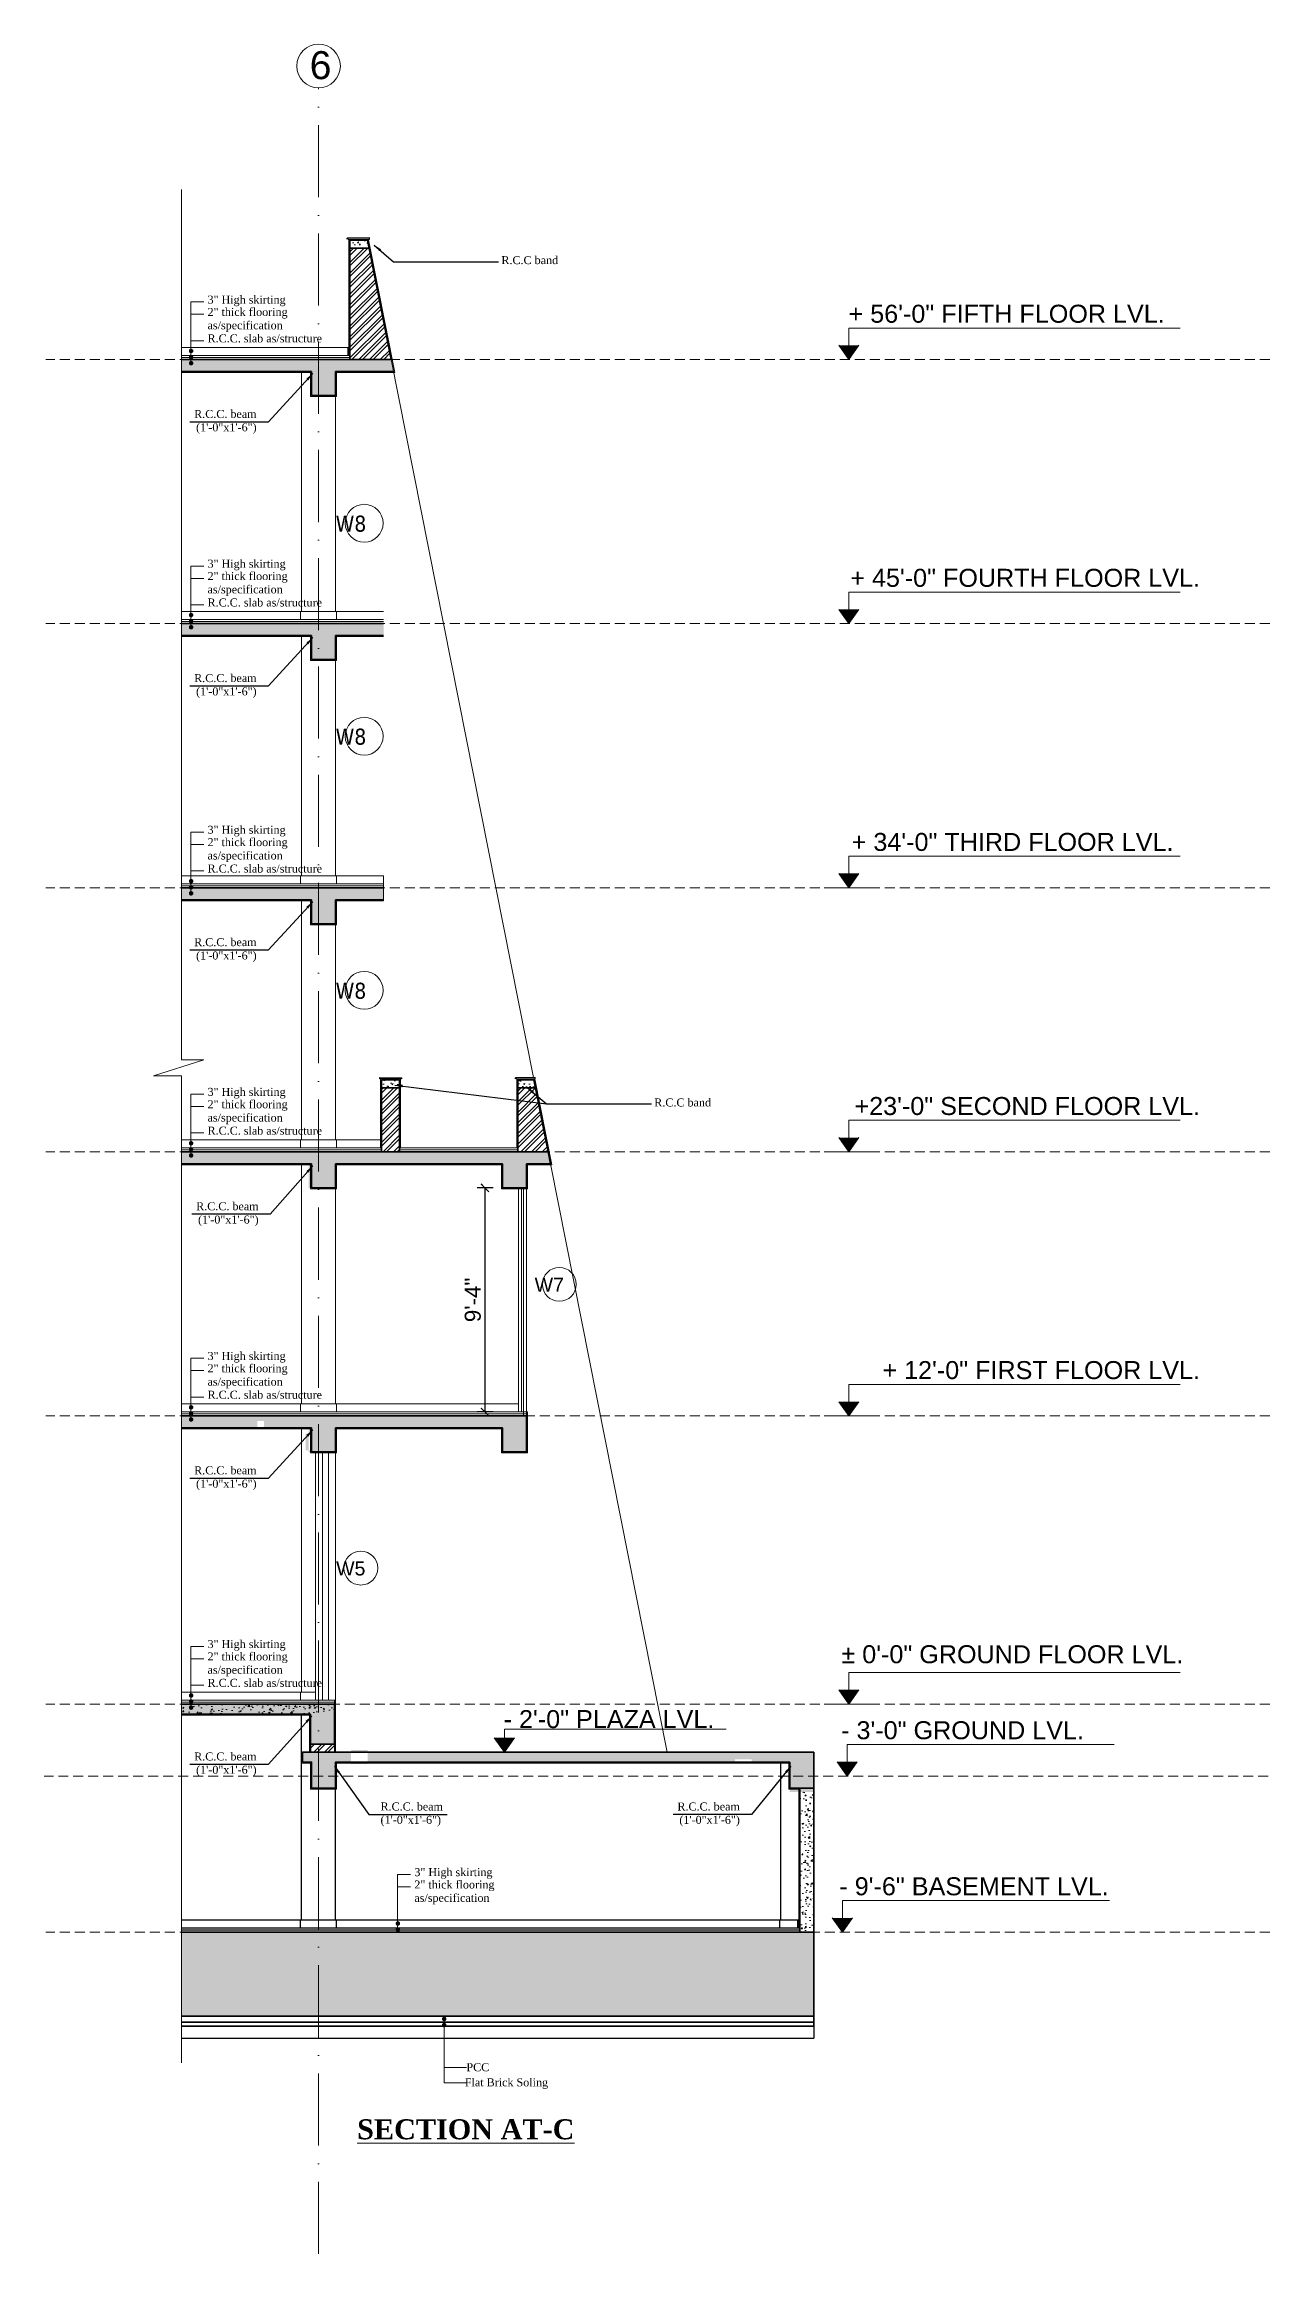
# Model space of a CAD drawing. Header units: inches. Extents: x 10755 to 33653, y -10992 to 10708.
# Drawn here: x 18341 to 18954, y -1280 to -175 of the extents above; entities that cross this region are included whole.
import ezdxf

# ---------------------------------------------------------------- set-up
doc = ezdxf.new("R2010")
doc.units = ezdxf.units.IN
doc.header["$MEASUREMENT"] = 0
doc.linetypes.add('ACAD_ISO10W100', pattern=[18, 12, -3, 0, -3])
doc.linetypes.add('DASHED', pattern=[0.75, 0.5, -0.25])
for name, color, linetype, lineweight in [('arrow', 4, 'Continuous', 9), ('break line', 140, 'Continuous', 13), ('centerline', 9, 'ACAD_ISO10W100', 5), ('col', 1, 'Continuous', 30), ('dimension center - 8', 134, 'Continuous', 13), ('hatch 2', 8, 'Continuous', 13), ('hatch- brick', 21, 'Continuous', 5), ('hatch- rcc', 252, 'Continuous', 5), ('hatch3', 43, 'Continuous', 5), ('Pillar', 11, 'Continuous', 25), ('PLASTER', 50, 'Continuous', 9), ('stair', 3, 'Continuous', 15), ('text-1-4', 6, 'Continuous', 13), ('title text 1', 113, 'Continuous', 25), ('wall', 1, 'Continuous', 35), ('wall- Common', 32, 'Continuous', 30), ('win sec', 161, 'Continuous', 9)]:
    doc.layers.add(name, color=color, linetype=linetype, lineweight=lineweight)
doc.layers.add('T-TEXT', color=230, linetype='Continuous')
doc.styles.add('arial', font='arial.ttf')
doc.styles.add('Prajwal', font='stylu.ttf', dxfattribs={"height": 9})
doc.styles.get("Standard").update_dxf_attribs({"font": 'arial.ttf'})
doc.styles.add('suren', font='times.ttf', dxfattribs={"height": 4})
doc.dimstyles.new('1-4(p) arrow', dxfattribs={"dimtxt": 4, "dimasz": 4, "dimexe": 0, "dimexo": 0, "dimgap": 2, "dimtad": 1, "dimdec": 3, "dimzin": 0, "dimdsep": 46, "dimlunit": 4, "dimtxsty": 'arial', "dimblk": 'DOT', "dimcen": 0, "dimclrd": 4, "dimclre": 3, "dimclrt": 6, "dimadec": 0, "dimazin": 0, "dimtfac": 0.5, "dimtdec": 3, "dimtix": 1, "dimtofl": 0, "dimtmove": 0, "dimatfit": 3, "dimfxl": 0, "dimtolj": 1, "dimtzin": 0, "dimlwe": -1, "dimarcsym": 0})
doc.dimstyles.new('S8', dxfattribs={"dimscale": 8, "dimtxt": 1, "dimasz": 0.5, "dimexe": 0.5, "dimexo": 0.5, "dimgap": 0.25, "dimtad": 1, "dimzin": 3, "dimdsep": 46, "dimlunit": 4, "dimtxsty": 'Standard', "dimblk": 'ARCHTICK', "dimcen": 0, "dimclrd": 256, "dimclre": 256, "dimclrt": 6, "dimadec": 0, "dimazin": 0, "dimtfac": 0.5, "dimtix": 1, "dimtmove": 1, "dimatfit": 3, "dimfxl": 0.5, "dimfxlon": 1, "dimfrac": 1, "dimtolj": 1, "dimtzin": 0, "dimarcsym": 1})
pattern_1 = [(50, (-22138.225, -2693.4076), (7.1726018, -0.62752135), [0.75, -8.25]), (355, (-22138.225, -2693.4076), (-1.3875133, 7.5219213), [0.6, -6.6]), (100.451444, (-22137.627, -2693.46), (5.7850885, 6.8943999), [0.6374019, -7.0114211]), (46.1842, (-22138.225, -2691.408), (10.6724133, -1.6551928), [1.125, -12.375]), (96.635635, (-22137.336, -2691.546), (9.3466195, 9.741186), [0.9561034, -10.5171376]), (351.184164, (-22138.225, -2691.408), (9.3466195, 9.741186), [0.9, -9.9]), (21, (-22137.225, -2691.9076), (5.9690705, -4.0261889), [0.75, -8.25]), (326, (-22137.225, -2691.9076), (2.4331533, 7.2515005), [0.6, -6.6]), (71.451445, (-22136.7275, -2692.243), (8.4022238, 3.2253115), [0.6374019, -7.0114211]), (37.5, (-22138.225, -2693.4076), (0.12159855, 3.32893854), [0, -6.52, 0, -6.7, 0, -6.625]), (7.5, (-22138.225, -2693.4076), (2.63069537, 3.94411712), [0, -3.82, 0, -6.37, 0, -2.525]), (327.5, (-22140.455, -2693.4076), (5.33822436, -0.22554872), [0, -2.5, 0, -7.8, 0, -10.35]), (317.5, (-22141.455, -2693.4076), (5.8318617, 1.0010498), [0, -3.25, 0, -5.18, 0, -7.35])]
pattern_2 = [(50, (-26431.76, -2693.4076), (7.1726018, -0.62752135), [0.75, -8.25]), (355, (-26431.76, -2693.4076), (-1.3875133, 7.5219213), [0.6, -6.6]), (100.451444, (-26431.162, -2693.46), (5.7850885, 6.8943999), [0.6374019, -7.0114211]), (46.1842, (-26431.76, -2691.408), (10.6724133, -1.6551928), [1.125, -12.375]), (96.635635, (-26430.871, -2691.546), (9.3466195, 9.741186), [0.9561034, -10.5171376]), (351.184164, (-26431.76, -2691.408), (9.3466195, 9.741186), [0.9, -9.9]), (21, (-26430.76, -2691.9076), (5.9690705, -4.0261889), [0.75, -8.25]), (326, (-26430.76, -2691.9076), (2.4331533, 7.2515005), [0.6, -6.6]), (71.451445, (-26430.2625, -2692.243), (8.4022238, 3.2253115), [0.6374019, -7.0114211]), (37.5, (-26431.76, -2693.4076), (0.12159855, 3.32893854), [0, -6.52, 0, -6.7, 0, -6.625]), (7.5, (-26431.76, -2693.4076), (2.63069537, 3.94411712), [0, -3.82, 0, -6.37, 0, -2.525]), (327.5, (-26433.99, -2693.4076), (5.33822436, -0.22554872), [0, -2.5, 0, -7.8, 0, -10.35]), (317.5, (-26434.99, -2693.4076), (5.8318617, 1.0010498), [0, -3.25, 0, -5.18, 0, -7.35])]

# ---------------------------------------------------------------- blocks, each defined once
blk = doc.blocks.new('_ArchTick')
at = {"color": 0, "const_width": 0.15}
blk.add_lwpolyline([(-0.5, -0.5), (0.5, 0.5)], dxfattribs=at)
blk = doc.blocks.new('*D2576')
at = {"layer": 'Defpoints', "color": 0, "transparency": 16777216}
for p in [(18561.4, -746.9), (18570.2, -746.9), (18578.2, -858.9)]:
    blk.add_point(p, dxfattribs=at)
at = {"layer": 'dimension center - 8', "lineweight": -2, "transparency": 16777216}
for p, q in [((18565.4, -746.9), (18557.4, -746.9)), ((18561.4, -858.9), (18561.4, -746.9)), ((18565.4, -858.9), (18557.4, -858.9))]:
    blk.add_line(p, q, dxfattribs=at)
at = {"layer": 'dimension center - 8', "lineweight": -2, "transparency": 16777216, "xscale": 4, "yscale": 4, "zscale": 4}
for p, rotation in [((18561.4, -746.9), 90), ((18561.4, -858.9), 270)]:
    blk.add_blockref('_ArchTick', p, dxfattribs=dict(at, rotation=rotation))
at = {"layer": 'dimension center - 8', "color": 6, "transparency": 16777216, "insert": (18555.3, -802.9), "char_height": 8, "attachment_point": 5, "rotation": 90}
blk.add_mtext('\\A1;9\'-4"', dxfattribs=at)
blk = doc.blocks.new('_Dot')
at = {"color": 0, "linetype": 'ByBlock', "lineweight": -2}
blk.add_line((-0.5, 0), (-1, 0), dxfattribs=at)
at = {"color": 0, "linetype": 'ByBlock', "const_width": 0.5}
blk.add_lwpolyline([(-0.25, 0, 1), (0.25, 0, 1)], format="xyb", close=True, dxfattribs=at)

msp = doc.modelspace()

# ---------------------------------------------------------------- hatches: boundary and pattern name
at = {"layer": 'hatch 2', "ltscale": 30}
for points in [[(18738.271, -325.762), (18748.349, -325.762), (18743.31, -332.885)], [(18738.271, -457.762), (18748.349, -457.762), (18743.31, -464.885)], [(18738.271, -589.762), (18748.349, -589.762), (18743.31, -596.885)], [(18738.271, -721.762), (18748.349, -721.762), (18743.31, -728.885)], [(18738.271, -853.762), (18748.349, -853.762), (18743.31, -860.885)], [(18738.271, -997.762), (18748.349, -997.762), (18743.31, -1004.885)], [(18566.034, -1021.762), (18576.113, -1021.762), (18571.074, -1028.885)], [(18737.438, -1033.762), (18747.516, -1033.762), (18742.477, -1040.885)], [(18735.047, -1111.762), (18745.126, -1111.762), (18740.087, -1118.885)]]:
    msp.add_hatch(color=256, dxfattribs=at).paths.add_polyline_path(points)
at = {"layer": 'hatch 2', "linetype": 'Continuous', "ltscale": 30}
h = msp.add_hatch(dxfattribs=at)
h.set_pattern_fill('ANSI32', color=256, scale=10, style=0)
h.set_pattern_definition([(45, (-3320.3074, -2693.4076), (-2.6516504, 2.6516504), []), (45, (-3318.5396, -2693.4076), (-2.6516504, 2.6516504), [])])
h.paths.add_polyline_path([(18509.679, -728.885), (18523.151, -728.885), (18518.679, -728.885), (18518.679, -696.885), (18509.679, -696.885)])
h.paths.add_polyline_path([(18577.837, -728.885), (18592.962, -728.885), (18586.62, -696.885), (18577.837, -696.885)])
at = {"layer": 'hatch- brick'}
h = msp.add_hatch(dxfattribs=at)
h.set_pattern_fill('ANSI32', color=256, scale=10, style=0)
h.set_pattern_definition([(45, (-26431.76, -2693.4076), (-2.65165043, 2.65165043), []), (45, (-26429.992, -2693.4076), (-2.65165043, 2.65165043), [])])
h.paths.add_polyline_path([(18503.444, -277.201), (18493.868, -277.201), (18493.868, -277.701), (18493.868, -332.885), (18514.48, -332.885)])
h = msp.add_hatch(dxfattribs=at)
h.set_pattern_fill('ANSI32', color=256, scale=10, style=0)
h.set_pattern_definition([(45, (-22136.225, -2693.4076), (-2.65165043, 2.65165043), []), (45, (-22134.457, -2693.4076), (-2.65165043, 2.65165043), [])])
h.paths.add_polyline_path([(18486.151, -1028.885), (18486.151, -1009.885), (18486.151, -1024.885), (18474.151, -1024.885), (18474.151, -1028.885)])
at = {"layer": 'hatch- rcc'}
h = msp.add_hatch(dxfattribs=at)
h.set_pattern_fill('AR-CONC', color=256, style=0)
h.set_pattern_definition(pattern_2)
h.paths.add_polyline_path([(18502.651, -273.201), (18493.868, -273.201), (18493.868, -277.201), (18503.444, -277.201)])
h = msp.add_hatch(dxfattribs=at)
h.set_pattern_fill('AR-CONC', color=256, style=0)
h.set_pattern_definition(pattern_2)
h.paths.add_polyline_path([(18486.651, -734.885), (18594.151, -734.885), (18592.962, -728.885), (18409.651, -728.885), (18409.651, -734.885), (18474.651, -734.885), (18474.651, -746.885), (18486.651, -746.885)])
h.paths.add_polyline_path([(18486.651, -866.885), (18582.151, -866.885), (18582.151, -860.885), (18409.651, -860.885), (18409.651, -866.885), (18474.651, -866.885), (18474.651, -878.885), (18486.651, -878.885)])
h.paths.add_polyline_path([(18486.151, -1011.385), (18486.151, -1010.885), (18486.151, -1004.885), (18409.651, -1004.885), (18409.651, -1009.885), (18474.151, -1009.885), (18474.151, -1024.885), (18486.151, -1024.885)])
h.paths.add_polyline_path([(18510.669, -470.885), (18510.669, -464.885), (18409.651, -464.885), (18409.651, -470.885), (18474.651, -470.885), (18474.651, -482.885), (18486.651, -482.885), (18486.651, -470.885)])
h.paths.add_polyline_path([(18515.669, -338.885), (18514.48, -332.885), (18409.651, -332.885), (18409.651, -338.885), (18474.651, -338.885), (18474.651, -350.885), (18486.651, -350.885), (18486.651, -338.885)])
h.paths.add_polyline_path([(18510.669, -602.885), (18510.669, -596.885), (18409.651, -596.885), (18409.651, -602.885), (18474.651, -602.885), (18474.651, -614.885), (18486.651, -614.885), (18486.651, -602.885)])
h.paths.add_polyline_path([(18442.562, -866.885), (18450.804, -866.885), (18450.804, -863.495), (18442.562, -863.495)], flags=17)
h = msp.add_hatch(dxfattribs=at)
h.set_pattern_fill('AR-CONC', color=256, style=0)
h.set_pattern_definition(pattern_1)
h.paths.add_polyline_path([(18586.62, -696.885), (18585.828, -692.885), (18577.837, -692.885), (18577.837, -696.885)])
h.paths.add_polyline_path([(18518.679, -696.885), (18518.679, -692.885), (18509.679, -692.885), (18509.679, -696.885)])
h = msp.add_hatch(dxfattribs=at)
h.set_pattern_fill('AR-CONC', color=256, style=0)
h.set_pattern_definition(pattern_1)
h.paths.add_polyline_path([(18582.151, -866.885), (18582.151, -860.885), (18478.151, -860.885), (18478.151, -878.885), (18483.151, -878.885), (18483.151, -866.885), (18570.151, -866.885), (18570.151, -878.885), (18582.151, -878.885)])
edge = h.paths.add_edge_path()
edge.add_line((18478.151, -860.885), (18414.288, -860.885))
edge.add_line((18414.288, -860.885), (18414.288, -862.129))
edge.add_arc((18414.409, -862.678), 0.563, 0, 102.455389, ccw=False)
edge.add_arc((18414.409, -862.678), 0.562, -180, 0, ccw=False)
edge.add_arc((18414.409, -862.678), 0.562, 102.455389, 180, ccw=False)
edge.add_line((18414.288, -862.129), (18414.288, -860.885))
edge.add_line((18414.288, -860.885), (18409.651, -860.885))
edge.add_line((18409.651, -860.885), (18409.651, -866.885))
edge.add_line((18409.651, -866.885), (18473.151, -866.885))
edge.add_line((18473.151, -866.885), (18473.151, -878.885))
edge.add_line((18473.151, -878.885), (18478.151, -878.885))
edge.add_line((18478.151, -878.885), (18478.151, -860.885))
h.paths.add_polyline_path([(18592.962, -728.885), (18478.151, -728.885), (18478.151, -746.885), (18483.151, -746.885), (18483.151, -734.885), (18570.151, -734.885), (18570.151, -746.885), (18582.151, -746.885), (18582.151, -734.885), (18594.151, -734.885)])
edge = h.paths.add_edge_path()
edge.add_line((18478.151, -728.885), (18414.288, -728.885))
edge.add_line((18414.288, -728.885), (18414.288, -730.129))
edge.add_arc((18414.409, -730.678), 0.563, 0, 102.455389, ccw=False)
edge.add_arc((18414.409, -730.678), 0.562, -180, 0, ccw=False)
edge.add_arc((18414.409, -730.678), 0.562, 102.455389, 180, ccw=False)
edge.add_line((18414.288, -730.129), (18414.288, -728.885))
edge.add_line((18414.288, -728.885), (18409.651, -728.885))
edge.add_line((18409.651, -728.885), (18409.651, -734.885))
edge.add_line((18409.651, -734.885), (18473.151, -734.885))
edge.add_line((18473.151, -734.885), (18473.151, -746.885))
edge.add_line((18473.151, -746.885), (18478.151, -746.885))
edge.add_line((18478.151, -746.885), (18478.151, -728.885))
h.paths.add_polyline_path([(18471.701, -878.041), (18478.793, -878.041), (18478.793, -869.798), (18471.701, -869.798)])
h.paths.add_polyline_path([(18447.506, -866.885), (18455.749, -866.885), (18455.749, -863.495), (18447.506, -863.495)])
h.paths.add_polyline_path([(18444.464, -734.885), (18452.707, -734.885), (18452.707, -733.495), (18444.464, -733.495)])
h = msp.add_hatch(dxfattribs=at)
h.set_pattern_fill('AR-CONC', color=256, style=0)
h.set_pattern_definition(pattern_1)
h.paths.add_polyline_path([(18486.151, -1004.885), (18475.151, -1004.885), (18409.651, -1004.885), (18409.651, -1009.885), (18486.151, -1009.885)])
h = msp.add_hatch(dxfattribs=at)
h.set_pattern_fill('AR-CONC', color=256, style=0)
h.set_pattern_definition(pattern_1)
h.paths.add_polyline_path([(18725.82, -1028.885), (18470.151, -1028.885), (18470.151, -1033.885), (18474.651, -1033.885), (18474.651, -1046.885), (18486.651, -1046.885), (18486.651, -1033.885), (18713.82, -1033.885), (18713.82, -1048.885), (18718.82, -1048.885), (18725.82, -1048.885), (18725.82, -1033.885)])
h.paths.add_polyline_path([(18474.651, -1043.504), (18474.746, -1043.504), (18474.746, -1035.261), (18474.651, -1035.261)], flags=17)
h.paths.add_polyline_path([(18502.692, -1034.916), (18502.692, -1027.825), (18494.449, -1027.825), (18494.449, -1034.916)])
h.paths.add_polyline_path([(18686.448, -1033.885), (18694.691, -1033.885), (18694.691, -1032.495), (18686.448, -1032.495)])
h = msp.add_hatch(dxfattribs=at)
h.set_pattern_fill('AR-CONC', color=256, style=0)
h.set_pattern_definition(pattern_1)
h.paths.add_polyline_path([(18718.82, -1118.885), (18725.82, -1118.885), (18725.82, -1048.885), (18718.82, -1048.885)])
h = msp.add_hatch(dxfattribs=at)
h.set_pattern_fill('AR-CONC', color=256, style=0)
h.set_pattern_definition(pattern_1)
h.paths.add_polyline_path([(18409.651, -1118.885), (18409.651, -1160.885), (18725.82, -1160.885), (18725.82, -1118.885)])

# ---------------------------------------------------------------- linework, layer by layer
at = {"layer": 'arrow', "linetype": 'Continuous'}
for p, q in [((18414.288, -334.977, 0), (18414.288, -304.079, 0)), ((18414.288, -304.079, 0), (18420.745, -304.079, 0)), ((18414.288, -334.977, 0), (18414.288, -304.079, 0)), ((18414.288, -304.079, 0), (18420.745, -304.079, 0)), ((18414.288, -310.254, 0), (18420.745, -310.254, 0)), ((18414.288, -310.254, 0), (18420.745, -310.254, 0)), ((18414.288, -323.461, 0), (18420.745, -323.461, 0)), ((18414.288, -323.461, 0), (18420.745, -323.461, 0)), ((18414.288, -466.977, 0), (18414.288, -436.079, 0)), ((18414.288, -436.079, 0), (18420.745, -436.079, 0)), ((18414.288, -466.977, 0), (18414.288, -436.079, 0)), ((18414.288, -436.079, 0), (18420.745, -436.079, 0)), ((18414.288, -442.254, 0), (18420.745, -442.254, 0)), ((18414.288, -442.254, 0), (18420.745, -442.254, 0)), ((18414.288, -455.461, 0), (18420.745, -455.461, 0)), ((18414.288, -455.461, 0), (18420.745, -455.461, 0)), ((18414.288, -599.977, 0), (18414.288, -569.079, 0)), ((18414.288, -569.079, 0), (18420.745, -569.079, 0)), ((18414.288, -599.977, 0), (18414.288, -569.079, 0)), ((18414.288, -569.079, 0), (18420.745, -569.079, 0)), ((18414.288, -575.254, 0), (18420.745, -575.254, 0)), ((18414.288, -575.254, 0), (18420.745, -575.254, 0)), ((18414.288, -588.461, 0), (18420.745, -588.461, 0)), ((18414.288, -588.461, 0), (18420.745, -588.461, 0)), ((18414.288, -730.977, 0), (18414.288, -700.079, 0)), ((18414.288, -700.079, 0), (18420.745, -700.079, 0)), ((18414.288, -730.977, 0), (18414.288, -700.079, 0)), ((18414.288, -700.079, 0), (18420.745, -700.079, 0)), ((18414.288, -706.254, 0), (18420.745, -706.254, 0)), ((18414.288, -706.254, 0), (18420.745, -706.254, 0)), ((18414.288, -719.461, 0), (18420.745, -719.461, 0)), ((18414.288, -719.461, 0), (18420.745, -719.461, 0)), ((18414.288, -862.977, 0), (18414.288, -832.079, 0)), ((18414.288, -832.079, 0), (18420.745, -832.079, 0)), ((18414.288, -862.977, 0), (18414.288, -832.079, 0)), ((18414.288, -832.079, 0), (18420.745, -832.079, 0)), ((18414.288, -838.254, 0), (18420.745, -838.254, 0)), ((18414.288, -838.254, 0), (18420.745, -838.254, 0)), ((18414.288, -851.461, 0), (18420.745, -851.461, 0)), ((18414.288, -851.461, 0), (18420.745, -851.461, 0)), ((18414.288, -1006.977, 0), (18414.288, -976.079, 0)), ((18414.288, -976.079, 0), (18420.745, -976.079, 0)), ((18414.288, -1006.977, 0), (18414.288, -976.079, 0)), ((18414.288, -976.079, 0), (18420.745, -976.079, 0)), ((18414.288, -982.254, 0), (18420.745, -982.254, 0)), ((18414.288, -982.254, 0), (18420.745, -982.254, 0)), ((18414.288, -995.461, 0), (18420.745, -995.461, 0)), ((18414.288, -995.461, 0), (18420.745, -995.461, 0)), ((18517.707, -1117.669, 0), (18517.707, -1090.079, 0)), ((18517.707, -1090.079, 0), (18524.164, -1090.079, 0)), ((18517.707, -1096.254, 0), (18524.164, -1096.254, 0))]:
    msp.add_line(p, q, dxfattribs=at)
at = {"layer": 'break line'}
msp.add_lwpolyline([(18409.651, -1184.225), (18409.651, -690.957), (18395.598, -690.957), (18420.798, -682.923), (18409.651, -682.923), (18409.651, -247.832)], dxfattribs=at)
at = {"layer": 'centerline', "ltscale": 3}
msp.add_line((18478.151, -1279.682), (18478.151, -197.078), dxfattribs=at)
at = {"layer": 'centerline', "linetype": 'Continuous'}
msp.add_circle((18478.151, -186.166), 10.912, dxfattribs=at)
at = {"layer": 'col'}
for p, q in [((18503.563, -272.016, 0), (18492.4, -272.204, 0)), ((18492.4, -272.701, 0), (18492.4, -272.204, 0)), ((18492.4, -272.701, 0), (18492.4, -272.204, 0)), ((18492.4, -272.701, 0), (18492.4, -272.213, 0)), ((18492.4, -272.701, 0), (18492.4, -272.701, 0)), ((18492.4, -272.701, 0), (18492.525, -272.701, 0)), ((18492.4, -272.701, 0), (18492.525, -272.701, 0)), ((18492.4, -272.701, 0), (18492.4, -272.701, 0)), ((18492.4, -272.701, 0), (18492.525, -272.701, 0)), ((18492.4, -272.701, 0), (18492.525, -272.701, 0)), ((18492.4, -272.701, 0), (18492.4, -272.701, 0)), ((18493.027, -272.701, 0), (18493.151, -272.701, 0)), ((18493.151, -272.701, 0), (18503.561, -272.701, 0)), ((18503.561, -272.701, 0), (18503.563, -272.016, 0)), ((18508.842, -691.7, 0), (18519.76, -691.888, 0)), ((18508.844, -692.385, 0), (18508.842, -691.7, 0)), ((18519.009, -692.386, 0), (18508.844, -692.385, 0)), ((18519.133, -692.386, 0), (18519.009, -692.386, 0)), ((18519.76, -692.386, 0), (18519.635, -692.386, 0)), ((18519.76, -692.386, 0), (18519.635, -692.386, 0)), ((18519.76, -692.386, 0), (18519.635, -692.386, 0)), ((18519.76, -692.386, 0), (18519.635, -692.386, 0)), ((18519.76, -692.386, 0), (18519.76, -691.888, 0)), ((18519.76, -692.386, 0), (18519.76, -691.888, 0)), ((18519.76, -692.386, 0), (18519.76, -691.897, 0)), ((18519.76, -692.386, 0), (18519.76, -692.386, 0)), ((18519.76, -692.386, 0), (18519.76, -692.386, 0)), ((18519.76, -692.386, 0), (18519.76, -692.386, 0)), ((18586.52, -691.7, 0), (18576.586, -691.888, 0)), ((18576.586, -692.386, 0), (18576.586, -691.888, 0)), ((18576.586, -692.386, 0), (18576.586, -691.888, 0)), ((18576.586, -692.386, 0), (18576.586, -691.897, 0)), ((18576.586, -692.386, 0), (18576.586, -692.386, 0)), ((18576.586, -692.386, 0), (18576.711, -692.386, 0)), ((18576.586, -692.386, 0), (18576.711, -692.386, 0)), ((18576.586, -692.386, 0), (18576.586, -692.386, 0)), ((18576.586, -692.386, 0), (18576.711, -692.386, 0)), ((18576.586, -692.386, 0), (18576.711, -692.386, 0)), ((18576.586, -692.386, 0), (18576.586, -692.386, 0)), ((18577.213, -692.386, 0), (18577.337, -692.386, 0)), ((18577.337, -692.386, 0), (18586.518, -692.385, 0)), ((18586.518, -692.385, 0), (18586.52, -691.7, 0))]:
    msp.add_line(p, q, dxfattribs=at)
for centre, start, end in [((18492.776, -272.702, 0), 0.196316, 179.80581), ((18492.776, -272.702, 0), 0.196316, 179.80581), ((18519.384, -692.386, 0), 0.19419, 179.803684), ((18519.384, -692.386, 0), 0.19419, 179.803684), ((18576.962, -692.386, 0), 0.196316, 179.80581), ((18576.962, -692.386, 0), 0.196316, 179.80581)]:
    msp.add_arc(centre, 0.251, start, end, dxfattribs=at)
at = {"layer": 'Defpoints'}
msp.add_line((18725.82, -1165.885), (18725.82, -1171.885), dxfattribs=at)
at = {"layer": 'Defpoints', "linetype": 'Continuous', "ltscale": 30}
msp.add_line((18409.651, -1171.885), (18725.82, -1171.885), dxfattribs=at)
at = {"layer": 'hatch 2', "ltscale": 30}
for p, q in [((18743.31, -317.124), (18909.008, -317.124)), ((18743.31, -332.885), (18743.31, -317.124)), ((18743.31, -332.885), (18738.271, -325.762)), ((18743.31, -332.885), (18748.349, -325.762)), ((18743.31, -449.124), (18909.008, -449.124)), ((18743.31, -464.885), (18743.31, -449.124)), ((18743.31, -464.885), (18738.271, -457.762)), ((18743.31, -464.885), (18748.349, -457.762)), ((18743.31, -581.124), (18909.008, -581.124)), ((18743.31, -596.885), (18743.31, -581.124)), ((18743.31, -596.885), (18738.271, -589.762)), ((18743.31, -596.885), (18748.349, -589.762)), ((18730.993, -596.885), (18755.628, -596.885)), ((18731.023, -596.885), (18755.658, -596.885)), ((18743.31, -713.124), (18909.008, -713.124)), ((18743.31, -728.885), (18743.31, -713.124)), ((18730.993, -728.885), (18755.628, -728.885)), ((18731.023, -728.885), (18755.658, -728.885)), ((18743.31, -728.885), (18738.271, -721.762)), ((18743.31, -728.885), (18748.349, -721.762)), ((18743.31, -860.885), (18743.31, -845.124)), ((18743.31, -845.124), (18909.008, -845.124)), ((18730.993, -860.885), (18755.628, -860.885)), ((18731.023, -860.885), (18755.658, -860.885)), ((18743.31, -860.885), (18738.271, -853.762)), ((18743.31, -860.885), (18748.349, -853.762)), ((18743.31, -1004.885), (18743.31, -989.124)), ((18743.31, -989.124), (18909.008, -989.124)), ((18730.993, -1004.885), (18755.627, -1004.885)), ((18743.31, -1004.885), (18738.271, -997.762)), ((18743.31, -1004.885), (18748.349, -997.762)), ((18571.074, -1028.885), (18566.034, -1021.762)), ((18571.074, -1028.885), (18571.074, -1017.432)), ((18571.074, -1017.432), (18682.016, -1017.432)), ((18571.074, -1028.885), (18576.113, -1021.762)), ((18742.477, -1040.885), (18742.477, -1025.124)), ((18742.477, -1025.124), (18876.021, -1025.124)), ((18742.477, -1040.885), (18737.438, -1033.762)), ((18742.477, -1040.885), (18747.516, -1033.762)), ((18740.087, -1118.885), (18740.087, -1103.124)), ((18740.087, -1103.124), (18873.631, -1103.124)), ((18740.087, -1118.885), (18735.047, -1111.762)), ((18740.087, -1118.885), (18745.126, -1111.762))]:
    msp.add_line(p, q, dxfattribs=at)
for centre, radius in [((18500.982, -414.699), 9.47), ((18500.982, -521.166), 9.47), ((18500.982, -648.169), 9.47), ((18598.56, -795.126), 8.47), ((18499.279, -936.927), 8.47)]:
    msp.add_circle(centre, radius, dxfattribs=at)
at = {"layer": 'hatch3', "linetype": 'DASHED', "lineweight": 0, "ltscale": 10}
for p, q in [((18953.856, -332.885), (18341.774, -332.885)), ((18953.856, -464.885), (18341.774, -464.885)), ((18953.856, -596.885), (18341.774, -596.885)), ((18953.856, -728.885), (18341.774, -728.885)), ((18953.856, -860.885), (18341.774, -860.885)), ((18953.856, -1004.885), (18341.774, -1004.885)), ((18953.023, -1040.885), (18340.941, -1040.885)), ((18953.856, -1118.885), (18341.774, -1118.885))]:
    msp.add_line(p, q, dxfattribs=at)
at = {"layer": 'Pillar', "linetype": 'Continuous', "ltscale": 30}
for p, q in [((18469.651, -1112.885), (18469.651, -1010.385)), ((18469.651, -1028.885), (18469.651, -1010.385)), ((18486.651, -1112.885), (18486.651, -1034.385)), ((18709.32, -1112.885), (18709.32, -1033.885)), ((18718.32, -1112.885), (18409.651, -1112.885)), ((18469.151, -1116.885), (18469.151, -1112.885)), ((18487.151, -1116.885), (18487.151, -1112.885)), ((18708.82, -1116.885), (18708.82, -1112.885)), ((18717.82, -1116.885), (18717.82, -1112.885)), ((18718.82, -1116.885), (18409.651, -1116.885)), ((18718.82, -1117.885), (18409.651, -1117.885))]:
    msp.add_line(p, q, dxfattribs=at)
at = {"layer": 'PLASTER', "linetype": 'Continuous', "ltscale": 30}
for p, q in [((18493.368, -272.701), (18493.368, -330.885)), ((18492.868, -326.885), (18409.651, -326.885)), ((18409.651, -330.885), (18493.868, -330.885)), ((18409.651, -331.885), (18493.868, -331.885)), ((18469.651, -458.885), (18469.651, -339.385)), ((18486.651, -458.885), (18486.651, -339.385)), ((18585.596, -691.718), (18514.48, -332.885)), ((18510.669, -458.885), (18409.651, -458.885)), ((18409.651, -462.885), (18510.669, -462.885)), ((18469.151, -462.885), (18469.151, -458.885)), ((18487.151, -458.885), (18487.151, -462.885)), ((18409.651, -463.885), (18510.669, -463.885)), ((18469.651, -590.885), (18469.651, -471.385)), ((18486.651, -590.885), (18486.651, -471.385)), ((18510.669, -590.885), (18409.651, -590.885)), ((18510.669, -594.885), (18409.651, -594.885)), ((18510.669, -594.885), (18409.651, -594.885)), ((18510.669, -595.885), (18409.651, -595.885)), ((18510.669, -595.885), (18409.651, -595.885)), ((18469.151, -594.885), (18469.151, -590.885)), ((18487.151, -590.885), (18487.151, -594.885)), ((18510.669, -603.385), (18510.669, -590.885)), ((18409.651, -603.385), (18474.151, -603.385)), ((18469.651, -722.885), (18469.651, -603.385)), ((18474.151, -603.385), (18474.151, -615.385)), ((18486.651, -722.885), (18486.651, -603.385)), ((18487.151, -615.385), (18487.151, -603.385)), ((18487.151, -603.385), (18510.669, -603.385)), ((18474.151, -615.385), (18487.151, -615.385)), ((18509.179, -726.885), (18509.179, -692.385)), ((18519.179, -726.885), (18519.179, -692.242)), ((18577.337, -692.386), (18577.337, -726.885)), ((18509.135, -722.885), (18409.651, -722.885)), ((18509.679, -726.885), (18409.651, -726.885)), ((18509.679, -727.885), (18409.651, -727.885)), ((18469.151, -726.885), (18469.151, -722.885)), ((18487.151, -726.885), (18487.151, -722.885)), ((18469.651, -854.885), (18469.651, -735.385)), ((18486.651, -854.885), (18486.651, -735.385)), ((18652.419, -1028.885), (18594.151, -734.885)), ((18578.151, -854.885), (18409.651, -854.885)), ((18531.66, -858.885), (18409.651, -858.885)), ((18582.651, -858.885), (18409.651, -858.885)), ((18531.66, -859.885), (18409.651, -859.885)), ((18582.151, -859.885), (18409.651, -859.885)), ((18469.151, -858.885), (18469.151, -854.885)), ((18487.151, -858.885), (18487.151, -854.885)), ((18582.151, -860.885), (18582.151, -858.885)), ((18469.651, -867.385), (18469.651, -998.885)), ((18486.651, -1002.885), (18486.651, -867.385)), ((18476.651, -1002.885), (18476.651, -878.885)), ((18476.651, -998.885), (18409.651, -998.885)), ((18486.651, -1002.885), (18409.651, -1002.885)), ((18486.151, -1003.885), (18409.651, -1003.885)), ((18469.151, -998.885), (18469.151, -1002.885)), ((18486.151, -1004.885), (18486.151, -1002.885)), ((18486.651, -1028.885), (18486.651, -1002.885)), ((18473.651, -1025.385), (18473.651, -1028.885)), ((18469.651, -1034.385), (18469.651, -1028.885)), ((18469.651, -1028.885), (18470.151, -1028.885)), ((18718.32, -1116.885), (18718.32, -1047.385))]:
    msp.add_line(p, q, dxfattribs=at)
for points in [[(18409.651, -339.385), (18474.151, -339.385), (18474.151, -351.385), (18487.151, -351.385), (18487.151, -339.385), (18516.278, -339.385), (18503.141, -273.104)], [(18492.868, -326.885), (18493.368, -326.885), (18493.368, -330.885), (18492.868, -330.885), (18492.868, -326.885)], [(18409.651, -471.385), (18474.151, -471.385), (18474.151, -483.385), (18487.151, -483.385), (18487.151, -471.385), (18510.669, -471.385)], [(18409.651, -735.385), (18474.151, -735.385), (18474.151, -747.385), (18487.151, -747.385), (18487.151, -735.385), (18569.651, -735.385), (18569.651, -747.385), (18582.651, -747.385), (18582.651, -735.385), (18594.76, -735.385), (18586.238, -692.385)], [(18577.837, -728.885), (18577.837, -726.885)], [(18582.651, -867.385), (18582.651, -867.385), (18582.651, -858.885)], [(18409.651, -867.385), (18474.151, -867.385), (18474.151, -879.385), (18487.151, -879.385), (18487.151, -867.385), (18569.651, -867.385), (18569.651, -879.385), (18582.651, -879.385), (18582.651, -866.885)], [(18473.651, -1025.385), (18473.651, -1010.385), (18409.651, -1010.385)], [(18718.32, -1047.385), (18713.32, -1047.385), (18713.32, -1034.385), (18487.151, -1034.385), (18487.151, -1047.385), (18474.151, -1047.385), (18474.151, -1034.385), (18469.651, -1034.385)]]:
    msp.add_lwpolyline(points, dxfattribs=at)
at = {"layer": 'stair', "ltscale": 5}
for p, q in [((18577.837, -726.885), (18518.679, -726.885)), ((18577.837, -727.885), (18518.679, -727.885))]:
    msp.add_line(p, q, dxfattribs=at)
at = {"layer": 'text-1-4', "ltscale": 50}
for p, q in [((18540.983, -1162.127), (18540.983, -1194.184)), ((18540.983, -1186.634), (18552.186, -1186.634)), ((18540.983, -1194.184), (18552.186, -1194.184))]:
    msp.add_line(p, q, dxfattribs=at)
at = {"layer": 'text-1-4', "ltscale": 50, "const_width": 1.125, "elevation": 0}
for points in [[(18414.972, -328.598, -1), (18413.847, -328.598, -1)], [(18414.972, -328.598, -1), (18413.847, -328.598, -1)], [(18414.972, -331.669, -1), (18413.847, -331.669, -1)], [(18414.972, -331.669, -1), (18413.847, -331.669, -1)], [(18414.972, -334.678, -1), (18413.847, -334.678, -1)], [(18414.972, -334.678, -1), (18413.847, -334.678, -1)], [(18414.972, -460.598, -1), (18413.847, -460.598, -1)], [(18414.972, -460.598, -1), (18413.847, -460.598, -1)], [(18414.972, -463.669, -1), (18413.847, -463.669, -1)], [(18414.972, -463.669, -1), (18413.847, -463.669, -1)], [(18414.972, -466.678, -1), (18413.847, -466.678, -1)], [(18414.972, -466.678, -1), (18413.847, -466.678, -1)], [(18414.972, -593.598, -1), (18413.847, -593.598, -1)], [(18414.972, -593.598, -1), (18413.847, -593.598, -1)], [(18414.972, -596.669, -1), (18413.847, -596.669, -1)], [(18414.972, -596.669, -1), (18413.847, -596.669, -1)], [(18414.972, -599.678, -1), (18413.847, -599.678, -1)], [(18414.972, -599.678, -1), (18413.847, -599.678, -1)], [(18414.972, -724.598, -1), (18413.847, -724.598, -1)], [(18414.972, -724.598, -1), (18413.847, -724.598, -1)], [(18414.972, -727.669, -1), (18413.847, -727.669, -1)], [(18414.972, -727.669, -1), (18413.847, -727.669, -1)], [(18414.972, -730.678, -1), (18413.847, -730.678, -1)], [(18414.972, -730.678, -1), (18413.847, -730.678, -1)], [(18414.972, -856.598, -1), (18413.847, -856.598, -1)], [(18414.972, -856.598, -1), (18413.847, -856.598, -1)], [(18414.972, -859.669, -1), (18413.847, -859.669, -1)], [(18414.972, -859.669, -1), (18413.847, -859.669, -1)], [(18414.972, -862.678, -1), (18413.847, -862.678, -1)], [(18414.972, -862.678, -1), (18413.847, -862.678, -1)], [(18414.972, -1000.598, -1), (18413.847, -1000.598, -1)], [(18414.972, -1000.598, -1), (18413.847, -1000.598, -1)], [(18414.972, -1003.669, -1), (18413.847, -1003.669, -1)], [(18414.972, -1003.669, -1), (18413.847, -1003.669, -1)], [(18414.972, -1006.678, -1), (18413.847, -1006.678, -1)], [(18414.972, -1006.678, -1), (18413.847, -1006.678, -1)], [(18518.39, -1114.598, -1), (18517.265, -1114.598, -1)], [(18518.39, -1117.669, -1), (18517.265, -1117.669, -1)]]:
    msp.add_lwpolyline(points, format="xyb", close=True, dxfattribs=at)
at = {"layer": 'text-1-4', "ltscale": 50, "const_width": 1.125}
for points in [[(18540.42, -1162.302, 1), (18541.545, -1162.302, 1)], [(18540.42, -1165.341, 1), (18541.545, -1165.341, 1)]]:
    msp.add_lwpolyline(points, format="xyb", close=True, dxfattribs=at)
at = {"layer": 'wall', "linetype": 'Continuous', "ltscale": 30}
for p, q in [((18493.868, -273.201), (18493.868, -277.701)), ((18502.651, -273.201), (18493.868, -273.201)), ((18514.48, -332.885), (18502.651, -273.201)), ((18503.444, -277.201), (18493.868, -277.201)), ((18493.868, -277.701), (18493.868, -332.885)), ((18409.651, -332.885), (18514.48, -332.885)), ((18409.651, -338.885), (18474.651, -338.885)), ((18474.651, -350.885), (18474.651, -338.885)), ((18486.651, -338.885), (18515.669, -338.885)), ((18486.651, -338.885), (18486.651, -350.885)), ((18486.651, -350.885), (18474.651, -350.885)), ((18474.651, -482.885), (18474.651, -470.885)), ((18486.651, -470.885), (18486.651, -482.885)), ((18486.651, -482.885), (18474.651, -482.885)), ((18474.651, -614.885), (18474.651, -602.885)), ((18486.651, -602.885), (18486.651, -614.885)), ((18486.651, -614.885), (18474.651, -614.885)), ((18518.679, -692.885), (18509.679, -692.885)), ((18509.679, -728.885), (18509.679, -692.885)), ((18518.679, -728.885), (18518.679, -692.885)), ((18585.828, -692.885), (18577.837, -692.885)), ((18577.837, -692.885), (18577.837, -728.885)), ((18585.828, -692.885), (18577.837, -692.885)), ((18585.828, -692.885), (18577.837, -692.885)), ((18592.962, -728.885), (18585.828, -692.885)), ((18518.679, -696.885), (18509.679, -696.885)), ((18586.62, -696.885), (18577.837, -696.885)), ((18409.651, -728.885), (18592.962, -728.885)), ((18594.151, -734.885), (18592.962, -728.885)), ((18474.651, -746.885), (18474.651, -734.885)), ((18486.651, -734.885), (18486.651, -746.885)), ((18570.151, -734.885), (18486.651, -734.885)), ((18594.151, -734.885), (18582.151, -734.885)), ((18486.651, -746.885), (18474.651, -746.885)), ((18474.651, -878.885), (18474.651, -866.885)), ((18486.651, -866.885), (18486.651, -878.885)), ((18486.651, -878.885), (18474.651, -878.885)), ((18486.151, -1004.885), (18409.651, -1004.885)), ((18486.151, -1009.885), (18486.151, -1004.885)), ((18474.151, -1009.885), (18409.651, -1009.885)), ((18486.151, -1009.885), (18486.151, -1009.885)), ((18470.151, -1033.885), (18470.151, -1028.885)), ((18725.82, -1028.885), (18470.151, -1028.885)), ((18725.82, -1118.885), (18725.82, -1028.885)), ((18718.82, -1118.885), (18718.82, -1046.885)), ((18725.82, -1118.885), (18409.651, -1118.885)), ((18725.82, -1165.885), (18725.82, -1118.885)), ((18409.651, -1160.885), (18725.82, -1160.885)), ((18409.651, -1163.885), (18725.82, -1163.885)), ((18409.651, -1165.885), (18725.82, -1165.885))]:
    msp.add_line(p, q, dxfattribs=at)
for points in [[(18409.651, -464.885), (18510.669, -464.885)], [(18474.651, -470.885), (18409.651, -470.885)], [(18510.669, -470.885), (18486.651, -470.885)], [(18409.651, -596.885), (18510.669, -596.885)], [(18474.651, -602.885), (18409.651, -602.885)], [(18510.669, -602.885), (18486.651, -602.885)], [(18474.651, -734.885), (18409.651, -734.885)], [(18582.151, -734.885), (18582.151, -746.885), (18570.151, -746.885), (18570.151, -734.885)], [(18409.651, -860.885), (18582.151, -860.885), (18582.151, -866.885)], [(18474.651, -866.885), (18409.651, -866.885)], [(18570.151, -866.885), (18486.651, -866.885)], [(18582.151, -866.885), (18582.151, -878.885), (18570.151, -878.885), (18570.151, -866.885)], [(18486.151, -1009.885), (18486.151, -1024.885), (18474.151, -1024.885), (18474.151, -1009.885)], [(18713.82, -1033.885), (18486.651, -1033.885), (18486.651, -1046.885), (18474.651, -1046.885), (18474.651, -1033.885), (18470.151, -1033.885)], [(18725.82, -1033.885), (18725.82, -1033.885), (18725.82, -1046.885), (18713.82, -1046.885), (18713.82, -1033.885)]]:
    msp.add_lwpolyline(points, dxfattribs=at)
at = {"layer": 'wall- Common'}
for p, q in [((18486.151, -1009.885), (18486.151, -1028.885)), ((18474.151, -1024.885), (18474.151, -1028.885))]:
    msp.add_line(p, q, dxfattribs=at)
at = {"layer": 'win sec'}
for p, q in [((18582.151, -860.885), (18582.151, -734.885)), ((18578.151, -858.885), (18578.151, -746.885)), ((18579.651, -858.885), (18579.651, -746.885)), ((18580.651, -860.885), (18580.651, -746.885)), ((18480.151, -1002.885), (18480.151, -878.885)), ((18483.151, -1002.885), (18483.151, -878.885))]:
    msp.add_line(p, q, dxfattribs=at)

# ---------------------------------------------------------------- texts
at = {"layer": 'T-TEXT', "ltscale": 100, "insert": (18473.717, -178.728), "char_height": 14, "width": 12.94397, "attachment_point": 1, "style": 'suren'}
msp.add_mtext('{\\fArial|b0|i0|c0|p34;6}', dxfattribs=at)
at = {"layer": 'text-1-4', "ltscale": 50, "char_height": 4, "width": 113.8795}
for s, insert, attachment_point in [('\\A1;{\\fTimes New Roman|b0|i0|c0|p18;\\H1.0003x; R.C.C band}', (18568.081, -281.183), 1), ('{\\fTimes New Roman|b0|i0|c0|p18;2" thick flooring \\Pas/specification}', (18422.647, -307.089, 0), 1), ('{\\fTimes New Roman|b0|i0|c0|p18;2" thick flooring \\Pas/specification}', (18422.647, -307.089, 0), 1), ('{\\fTimes New Roman|b0|i0|c0|p18;3" High skirting}', (18422.647, -300.914, 0), 1), ('{\\fTimes New Roman|b0|i0|c0|p18;3" High skirting}', (18422.647, -300.914, 0), 1), ('{\\fTimes New Roman|b0|i0|c0|p18;R.C.C. slab as/structure}', (18422.647, -320.296, 0), 1), ('{\\fTimes New Roman|b0|i0|c0|p18;R.C.C. slab as/structure}', (18422.647, -320.296, 0), 1), ('{\\fTimes New Roman|b0|i0|c0|p18;2" thick flooring \\Pas/specification}', (18422.647, -439.089, 0), 1), ('{\\fTimes New Roman|b0|i0|c0|p18;2" thick flooring \\Pas/specification}', (18422.647, -439.089, 0), 1), ('{\\fTimes New Roman|b0|i0|c0|p18;3" High skirting}', (18422.647, -432.914, 0), 1), ('{\\fTimes New Roman|b0|i0|c0|p18;3" High skirting}', (18422.647, -432.914, 0), 1), ('{\\fTimes New Roman|b0|i0|c0|p18;R.C.C. slab as/structure}', (18422.647, -452.296, 0), 1), ('{\\fTimes New Roman|b0|i0|c0|p18;R.C.C. slab as/structure}', (18422.647, -452.296, 0), 1), ('{\\fTimes New Roman|b0|i0|c0|p18;2" thick flooring \\Pas/specification}', (18422.647, -572.089, 0), 1), ('{\\fTimes New Roman|b0|i0|c0|p18;2" thick flooring \\Pas/specification}', (18422.647, -572.089, 0), 1), ('{\\fTimes New Roman|b0|i0|c0|p18;3" High skirting}', (18422.647, -565.914, 0), 1), ('{\\fTimes New Roman|b0|i0|c0|p18;3" High skirting}', (18422.647, -565.914, 0), 1), ('{\\fTimes New Roman|b0|i0|c0|p18;R.C.C. slab as/structure}', (18422.647, -585.296, 0), 1), ('{\\fTimes New Roman|b0|i0|c0|p18;R.C.C. slab as/structure}', (18422.647, -585.296, 0), 1), ('{\\fTimes New Roman|b0|i0|c0|p18;2" thick flooring \\Pas/specification}', (18422.647, -703.089, 0), 1), ('{\\fTimes New Roman|b0|i0|c0|p18;2" thick flooring \\Pas/specification}', (18422.647, -703.089, 0), 1), ('{\\fTimes New Roman|b0|i0|c0|p18;3" High skirting}', (18422.647, -696.914, 0), 1), ('{\\fTimes New Roman|b0|i0|c0|p18;3" High skirting}', (18422.647, -696.914, 0), 1), ('\\A1;{\\fTimes New Roman|b0|i0|c0|p18;\\H1.0003x; R.C.C band}', (18644.527, -702.197), 1), ('{\\fTimes New Roman|b0|i0|c0|p18;R.C.C. slab as/structure}', (18422.647, -716.296, 0), 1), ('{\\fTimes New Roman|b0|i0|c0|p18;R.C.C. slab as/structure}', (18422.647, -716.296, 0), 1), ('{\\fTimes New Roman|b0|i0|c0|p18;2" thick flooring \\Pas/specification}', (18422.647, -835.089, 0), 1), ('{\\fTimes New Roman|b0|i0|c0|p18;2" thick flooring \\Pas/specification}', (18422.647, -835.089, 0), 1), ('{\\fTimes New Roman|b0|i0|c0|p18;3" High skirting}', (18422.647, -828.914, 0), 1), ('{\\fTimes New Roman|b0|i0|c0|p18;3" High skirting}', (18422.647, -828.914, 0), 1), ('{\\fTimes New Roman|b0|i0|c0|p18;R.C.C. slab as/structure}', (18422.647, -848.296, 0), 1), ('{\\fTimes New Roman|b0|i0|c0|p18;R.C.C. slab as/structure}', (18422.647, -848.296, 0), 1), ('{\\fTimes New Roman|b0|i0|c0|p18;2" thick flooring \\Pas/specification}', (18422.647, -979.089, 0), 1), ('{\\fTimes New Roman|b0|i0|c0|p18;2" thick flooring \\Pas/specification}', (18422.647, -979.089, 0), 1), ('{\\fTimes New Roman|b0|i0|c0|p18;3" High skirting}', (18422.647, -972.914, 0), 1), ('{\\fTimes New Roman|b0|i0|c0|p18;3" High skirting}', (18422.647, -972.914, 0), 1), ('{\\fTimes New Roman|b0|i0|c0|p18;R.C.C. slab as/structure}', (18422.647, -992.296, 0), 1), ('{\\fTimes New Roman|b0|i0|c0|p18;R.C.C. slab as/structure}', (18422.647, -992.296, 0), 1), ('{\\fTimes New Roman|b0|i0|c0|p18;2" thick flooring \\Pas/specification}', (18526.066, -1093.089, 0), 1), ('{\\fTimes New Roman|b0|i0|c0|p18;3" High skirting}', (18526.066, -1086.914, 0), 1), ('{\\fTimes New Roman|b0|i0|c0|p18;Flat Brick Soling}', (18592.931, -1191.971), 3), ('{\\fTimes New Roman|b0|i0|c0|p18;PCC}', (18563.515, -1184.421), 3)]:
    msp.add_mtext(s, dxfattribs=dict(at, insert=insert, attachment_point=attachment_point))
at = {"layer": 'text-1-4', "ltscale": 50, "char_height": 4, "width": 33.30159}
for insert, attachment_point, rotation in [((18447.157, -358.054), 3, 0.073657), ((18447.157, -490.054), 3, 0.073657), ((18447.157, -622.054), 3, 0.073657), ((18448.157, -754.054), 3, 0.073657), ((18447.157, -886.054), 3, 0.073657), ((18447.157, -1029.054), 3, 0.073657), ((18509.146, -1054.081), 1, 359.926343), ((18688.825, -1054.081), 3, 0.073657)]:
    msp.add_mtext('{\\fTimes New Roman|b0|i0|c0|p18;R.C.C. beam (1\'-0"x1\'-6")}', dxfattribs=dict(at, insert=insert, attachment_point=attachment_point, rotation=rotation))
at = {"layer": 'text-1-4', "insert": (18606.127, -1212.437), "char_height": 10, "width": 146.27981, "attachment_point": 3, "rotation": 0.000235, "style": 'arial'}
msp.add_mtext('{\\fTimes New Roman|b1|i0|c0|p18;\\LSECTION AT-C}', dxfattribs=at)
at = {"layer": 'title text 1', "char_height": 9, "width": 288.36124, "attachment_point": 3, "style": 'Prajwal'}
for s, insert in [('\\pi-42.13;{\\fArial|b0|i0|c0|p34;+ 56\'-0" FIFTH FLOOR LVL.}', (18901.298, -305.478)), ('\\pi-42.13;{\\fArial|b0|i0|c0|p34;+ 45\'-0" FOURTH FLOOR LVL.}', (18918.943, -437.478)), ('\\pi-42.13;{\\fArial|b0|i0|c0|p34;+ 34\'-0" THIRD FLOOR LVL.}', (18905.672, -569.478)), ('\\pi-42.13;{\\fArial|b0|i0|c0|p34;+23\'-0" SECOND FLOOR LVL.}', (18918.943, -701.478)), ('\\pi-42.13;{\\fArial|b0|i0|c0|p34;+ 12\'-0" FIRST FLOOR LVL.}', (18918.943, -833.478)), ('\\pi-42.13;{\\fArial|b0|i0|c0|p34;%%P 0\'-0" GROUND FLOOR LVL.}', (18910.582, -975.492)), ('\\pi-42.13;{\\fArial|b0|i0|c0|p34;- 2\'-0" PLAZA LVL.}', (18676.102, -1007.921)), ('\\pi-42.13;{\\fArial|b0|i0|c0|p34;- 3\'-0" GROUND LVL.}', (18860.909, -1013.478)), ('\\pi-42.13;{\\fArial|b0|i0|c0|p34;- 9\'-6" BASEMENT LVL.}', (18873.306, -1091.478))]:
    msp.add_mtext(s, dxfattribs=dict(at, insert=insert))
at = {"layer": 'title text 1', "width": 6.48014975013211e-13, "attachment_point": 1, "rotation": 359.956324, "style": 'Prajwal'}
for s, insert, char_height in [('\\pxi-0.8045;{\\fTahoma|b0|i0|c0|p34;W8}', (18493.125, -410.893), 8), ('\\pxi-0.8045;{\\fTahoma|b0|i0|c0|p34;W8}', (18493.125, -517.36), 8), ('\\pxi-0.8045;{\\fTahoma|b0|i0|c0|p34;W8}', (18493.125, -644.363), 8), ('\\pi-5.632;{\\fArial|b0|i0|c0|p34;W7}', (18591.843, -791.817), 7), ('\\pxi-0.80457;{\\fArial|b0|i0|c0|p34;W5}', (18492.561, -933.618), 7)]:
    msp.add_mtext(s, dxfattribs=dict(at, insert=insert, char_height=char_height))

# ---------------------------------------------------------------- dimensions: what is measured, and where the dimension line sits
at = {"layer": 'dimension center - 8'}
dim = msp.add_linear_dim(base=(18561.373, -746.885), p1=(18578.151, -858.885), p2=(18570.151, -746.885), angle=90, dimstyle='S8', dxfattribs=at)
dim.commit()
dim.dimension.update_dxf_attribs({"geometry": '*D2576', "text_midpoint": (18555.289, -802.885)})

# ---------------------------------------------------------------- leaders
at = {"layer": 'arrow'}
for points in [[(18505.952, -275.647), (18515.636, -283.955), (18568.142, -283.955)], [(18475.239, -339.873), (18453.016, -364.12), (18413.845, -364.12)], [(18475.239, -471.873), (18453.016, -496.12), (18413.845, -496.12)], [(18475.239, -603.873), (18453.016, -628.12), (18413.845, -628.12)], [(18516.224, -695.522), (18592.082, -704.969), (18644.588, -704.969)], [(18582.398, -696.661), (18592.082, -704.969), (18644.588, -704.969)], [(18475.239, -735.873), (18454.016, -760.12), (18414.845, -760.12)], [(18475.239, -867.873), (18453.016, -892.12), (18413.845, -892.12)], [(18474.739, -1010.873), (18453.016, -1035.12), (18413.845, -1035.12)], [(18486.064, -1035.9), (18503.287, -1060.147), (18542.458, -1060.147)], [(18714.407, -1035.9), (18694.685, -1060.147), (18655.514, -1060.147)]]:
    msp.add_leader(points, dimstyle='1-4(p) arrow', override={"dimtad": 0}, dxfattribs=at)

doc.saveas('drawing.dxf')
